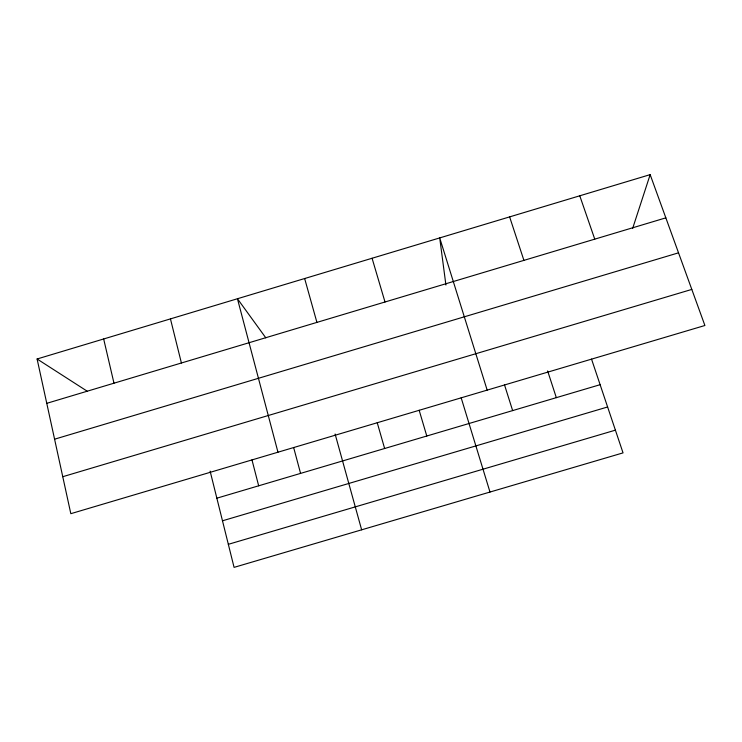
<?xml version="1.0" encoding="UTF-8"?>
<svg xmlns="http://www.w3.org/2000/svg" width="742" height="742" viewBox="0 0 742 742"><rect width="100%" height="100%" fill="white"/><g stroke="black" fill="none" stroke-linecap="round" stroke-linejoin="round"><path stroke-width="1.11" d="M632.62 228.499L650.159 174.63L37.1 358.989L70.824 513.687L704.9 325.497L650.159 174.63M46.765 403.333L665.843 217.851M54.583 439.19L678.531 252.827M62.764 476.707L691.804 289.417M216.85 498.188L600.12 384.69M222.479 520.801L607.615 406.978M228.332 544.322L615.406 430.156M37.1 358.989L87.092 391.127M265.812 337.842L237.44 298.738L277.962 452.212M579.771 195.795L594.759 239.147M591.522 359.091L623.039 452.88L234.073 567.37L210.116 471.124M509.624 216.887L523.917 260.377M547.633 370.944L556.333 397.656M504.523 384.913L512.639 410.595M487.169 390.116L439.709 237.913L445.923 285.03M461.162 397.777L489.989 492.039M419.156 410.243L426.789 436.018M372.076 258.253L385.005 301.994M377.233 422.69L384.634 448.502M304.647 278.528L316.917 322.39M335.106 434.024L361.642 529.825M293.647 447.5L300.575 473.396M251.974 459.864L258.67 485.806M170.447 318.884L181.41 362.996M103.667 338.973L113.98 383.197"/></g></svg>
